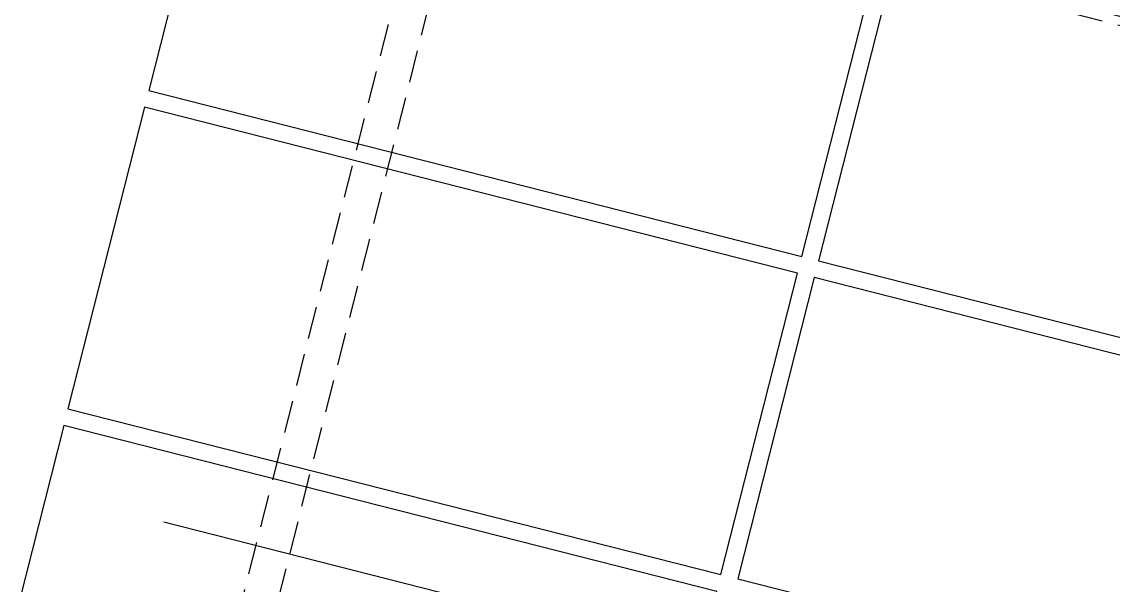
# Model space of a CAD drawing. Header units: inches. Extents: x 6322 to 85903, y -36042 to 7673.
# Drawn here: x 77881.8 to 78008.1, y 1090.2 to 1155.4 of the extents above; entities that cross this region are included whole.
import ezdxf

# ---------------------------------------------------------------- set-up
doc = ezdxf.new("R2010")
doc.units = ezdxf.units.IN
doc.header["$LTSCALE"] = 10
doc.linetypes.add('Amconstr', pattern=[9999, 9999, 0])
doc.linetypes.add('HIDDEN2', pattern=[0.1875, 0.125, -0.0625])
for name, color, linetype in [('ADSK_ASSOC_ENTITY_BACKUPS', 7, 'Continuous'), ('PARK LINE', 2, 'Continuous'), ('SHADE I SEC BEAM', 11, 'HIDDEN2'), ('SOLAR PANEL', 10, 'Continuous'), ('WALL', 4, 'Continuous')]:
    doc.layers.add(name, color=color, linetype=linetype)

# ---------------------------------------------------------------- blocks, each defined once
blk = doc.blocks.new('*U171')
at = {"layer": 'SOLAR PANEL'}
blk.add_lwpolyline([(-39, 18), (-39, -18), (39, -18), (39, 18)], close=True, dxfattribs=at)
blk = doc.blocks.new('*U172')
at = {"layer": 'SOLAR PANEL', "color": 0, "linetype": 'ByBlock', "lineweight": -2}
for p in [(80, 950), (0, 912), (80, 912), (0, 874), (80, 874), (0, 836)]:
    blk.add_blockref('*U171', p, dxfattribs=at)
blk = doc.blocks.new('*U79')
at = {"layer": 'SOLAR PANEL', "xscale": -1, "rotation": 165.7461911174656}
blk.add_blockref('*U172', (-184.49, 86.07), dxfattribs=at)
blk = doc.blocks.new('*U104')
at = {"layer": 'ADSK_ASSOC_ENTITY_BACKUPS', "linetype": 'Amconstr', "lineweight": 25}
blk.add_blockref('*U79', (0, 0), dxfattribs=at)
at = {"layer": 'SOLAR PANEL', "color": 0, "linetype": 'ByBlock', "lineweight": -2}
blk.add_blockref('*U79', (0, 0), dxfattribs=at)
blk = doc.blocks.new('*U77')
at = {"layer": 'SHADE I SEC BEAM', "ltscale": 3}
blk.add_lwpolyline([(-0.49, -1.94), (-232.13, 56.91), (-231.15, 60.78), (0.49, 1.94)], close=True, dxfattribs=at)
blk = doc.blocks.new('*U78')
at = {"layer": 'SHADE I SEC BEAM', "color": 0, "linetype": 'ByBlock', "lineweight": -2}
blk.add_blockref('*U77', (-224.55, -883.92), dxfattribs=at)
blk = doc.blocks.new('*U156')
at = {"layer": 'PARK LINE', "linetype": 'Amconstr', "lineweight": 25}
blk.add_line((-22.29, 5.66), (-218.07, 55.4), dxfattribs=at)
blk = doc.blocks.new('*U157')
at = {"layer": 'PARK LINE', "color": 0, "linetype": 'ByBlock', "lineweight": -2}
blk.add_blockref('*U156', (-208.79, -821.89), dxfattribs=at)
blk = doc.blocks.new('*U143')
at = {"layer": 'SHADE I SEC BEAM', "ltscale": 3}
blk.add_lwpolyline([(-119.45, -478.32), (-123.32, -477.33), (119.45, 478.32), (123.32, 477.33)], close=True, dxfattribs=at)
blk = doc.blocks.new('*U144')
at = {"layer": 'WALL', "color": 0, "linetype": 'ByBlock', "lineweight": -2}
blk.add_blockref('*U143', (0, 0), dxfattribs=at)

msp = doc.modelspace()

# ---------------------------------------------------------------- block references
at = {"layer": 'PARK LINE', "linetype": 'Amconstr', "lineweight": 25, "xscale": -1, "rotation": 151.4923822348115}
msp.add_blockref('*U157', (77907.53228, 220.14157), dxfattribs=at)
at = {"layer": 'SHADE I SEC BEAM', "linetype": 'Amconstr', "lineweight": 25, "xscale": -1, "rotation": 151.4923822347902}
msp.add_blockref('*U78', (77912.70285, 240.49507), dxfattribs=at)
at = {"layer": 'SOLAR PANEL', "linetype": 'Amconstr', "lineweight": 25, "xscale": -1, "rotation": 151.4923822348075}
msp.add_blockref('*U104', (77917.38099, 258.91015), dxfattribs=at)
at = {"layer": 'WALL'}
msp.add_blockref('*U144', (77819.50465, 734.65506), dxfattribs=at)

doc.saveas('drawing.dxf')
